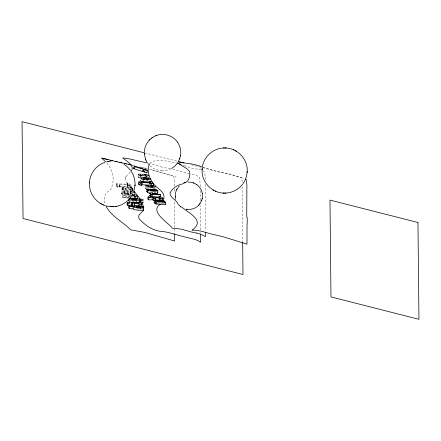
<?xml version="1.0" encoding="UTF-8"?>
<svg xmlns="http://www.w3.org/2000/svg" width="441" height="441" viewBox="0 0 441 441"><rect width="100%" height="100%" fill="white"/><g stroke="black" fill="none" stroke-linecap="round" stroke-linejoin="round"><path stroke-width="0.33" stroke-dasharray="2.21 1.65" d="M174.812 227.567L174.807 201.967M174.796 229.111L174.752 233.046M200.28 186.819L199.679 177.48L196.421 175.358A10.744 10.049 -0.6 0 0 194.702 174.724L190.518 174.063M200.203 190.595L200.247 201.09M205.33 184.299L205.214 207.97A33.665 3.252 -75.7 0 0 205.308 209.106L205.787 212.132L205.5 217.948A35.809 3.462 -75.7 0 0 205.484 218.979L205.611 230.913M200.368 233.184L200.39 232.429M131.186 185.446L129.527 183.765L127.019 183.649L126.914 185.87L129.4 185.975L131.065 187.712L131.186 185.479L128.811 185.407L127.989 184.812L119.302 184.459L119.704 184.928C121.358 188.18 116.948 187.816 116.154 186.069L116.325 183.798L127.504 184.233M116.176 186.03L116.501 183.787M117.582 187.144L117.686 184.922L119.704 184.955M119.274 184.47L119.175 186.708L119.599 187.144M119.291 187.216L119.434 184.454M130.519 195.313C127.543 194.746 124.114 195.187 121.435 193.913L121.804 191.62L124.979 191.741L124.902 193.952M121.44 193.875L121.738 193.842L121.843 191.626M132.124 187.916L131.468 187.552L122.355 187.166C121.44 187.006 121.435 189.68 122.251 189.387L131.363 189.773L132.019 190.137M122.251 189.387L122.355 187.166M122.295 194.409L122.4 192.188L121.54 191.697M123.309 189.917L122.565 189.845L122.67 187.623L122.047 187.238M122.659 190.286L122.763 188.07M122.67 187.623L123.265 187.673L123.331 189.966M125.955 195.65L123.359 195.55L122.752 195.032L122.642 197.237L123 194.972L125.503 195.148L125.961 195.617L125.867 197.849M123.353 189.939L123.458 187.717M125.85 197.866L123.458 197.8L123.596 195.584M124.583 190.903C122.774 190.936 125.393 196.493 124.583 190.903L126.545 191.03L127.355 191.813M121.738 193.842L124.742 193.974L124.847 191.752M125.09 190.336L125.194 188.087L126.374 187.888A5.987 1.329 2.7 0 1 127.537 187.905L129.742 188.142A1.72 0.38 2.7 0 1 130.101 188.252A1.83 0.408 2.7 0 1 130.343 188.417L130.249 190.699L128.91 190.903A5.727 1.273 2.7 0 1 127.835 190.887L125.09 190.336L126.269 190.11A5.987 1.329 2.7 0 1 127.432 190.126L129.637 190.363A1.72 0.38 2.7 0 1 130.123 190.534L130.255 190.666M125.299 194.536L125.442 192.32L126.231 192.86L128.414 192.921L128.287 195.159L127.89 194.685L127.989 192.447L128.414 192.899M131.765 194.244C129.593 195.137 124.72 194.145 126.154 190.97M126.429 195.12L126.534 192.899M127.223 185.837L127.328 183.616M126.793 197.436C127.752 191.449 125.453 199.056 128.441 198.538M116.396 186.008L127.273 186.46L127.377 184.244M126.914 185.904L127.421 186.427L127.532 184.222M127.493 194.09L127.41 191.835M119.208 186.681L127.846 187.028L127.929 184.807M128.105 192.965L128.27 195.165M127.923 194.657L128.149 192.43L132.25 192.601M128.226 198.527L128.331 196.306L126.903 195.231M128.993 185.909L129.097 183.688M131.065 187.712L128.97 187.662L129.114 185.446M131.738 193.853L129.985 193.23L130.089 190.975L132.84 191.185M129.869 196.984L129.919 195.854M130.023 196.951L130.073 195.837L130.619 195.859M129.985 193.197L130.293 193.158L130.398 190.936M130.779 187.739L130.883 185.518M130.845 193.72L130.949 191.499L130.089 191.008M131.28 189.768L131.385 187.546M132.862 190.826A2.773 0.617 2.7 0 0 132.807 190.755L132.443 190.529A2.337 0.518 2.7 0 0 131.98 190.385C130.74 190.567 130.889 187.447 132.085 188.164A2.337 0.518 2.7 0 1 132.548 188.307L132.912 188.533A2.773 0.617 2.7 0 1 132.967 188.742L129.34 189.266L123.772 188.665A4.046 0.899 2.7 0 1 122.984 188.335L122.78 188.136A2.222 0.491 2.7 0 1 123.265 187.778L123.436 187.745M132.129 187.938L132.024 190.159L131.39 190.253M132.184 193.015L132.239 191.857A1.604 0.358 2.7 0 0 131.848 191.631L130.949 191.499M132.807 190.755L132.912 188.533M132.879 190.892L132.984 188.676M136.76 201.802L136.837 200.137M200.512 229.965L200.379 224.309A30.49 2.949 -75.7 0 1 200.379 223.978C201.03 217.81 199.784 211.768 200.335 205.589M155.238 191.074L155.138 192.772L154.471 192.943M140.238 176.957L140.806 176.874L140.905 175.204M143.953 180.81L143.601 180.634L143.667 179.526M152.156 195.617L152.696 195.595L152.762 194.481M125.343 178.12L125.79 180.683L127.559 183.45M130.354 188.478L129.015 188.682A5.727 1.273 2.7 0 1 127.94 188.665L125.194 188.12M132.239 191.901L127.598 191.868M142.658 180.816L143.601 180.634M148.347 181.356L147.906 180.997A1.417 0.303 3.4 0 0 147.47 180.887L146.936 180.81M149.846 163.341C156.009 158.121 165.314 161.053 172.651 162.222A84.297 78.845 -0.6 0 1 176.549 163.142M126.027 176.483L130.426 171.951M132.862 190.964L129.235 191.488L123.667 190.887A4.046 0.899 2.7 0 1 122.879 190.556L122.675 190.358A2.222 0.491 2.7 0 1 123.16 189.999M161.4 203.455L161.764 203.047M152.592 195.148L153.01 195.539M131.468 187.998L132.102 187.96M161.682 170.871L165.81 170.606L170.595 169.035M157.211 203.406L158.551 203.417M131.749 201.333L132.664 201.311A14.057 3.12 2.7 0 1 134.599 201.377L135.933 201.493A1.345 0.298 2.7 0 1 136.324 201.576L136.716 201.763M141.114 176.863L140.806 176.874M163.71 202.921L162.288 202.86M122.835 197.193L125.255 197.314L125.856 197.838M136.721 208.968L137.388 208.979A13.941 3.098 2.7 0 1 139.334 209.062L140.023 209.117A1.532 0.342 2.7 0 1 140.745 209.266L141.131 209.469M128.006 194.652L131.192 194.79M128.331 196.306L130.078 196.377M124.478 193.125L126.049 193.191M127.041 197.392L129.152 197.48M130.023 200.677L130.646 200.705M122.4 192.188L125.404 192.315M117.686 184.922L116.259 183.847M163.854 203.218L157.123 202.882M130.293 193.158L131.76 193.268M149.879 165.766L154.802 169.168L160.756 170.805M127.846 187.028L128.97 187.662M160.667 170.799L161.77 170.876M123.458 197.8L122.648 197.248M151.037 188.301L150.375 187.976M140.585 176.4L141.109 176.725M152.906 187.993L154.554 188.379M170.469 168.782L162.167 167.167M189.613 173.925L172.927 169.267M154.284 192.392L154.504 192.441A1.72 0.369 3.4 0 1 154.868 192.546A1.83 0.391 3.4 0 1 155.127 192.711L155.138 192.745M132.041 165.11L133.347 165.408M132.278 165.226L133.584 165.524M139.869 166.913L142.476 167.525M141.418 167.321L147.272 168.716M143.777 167.839L147.024 168.633M161.968 167.122L150.624 163.688M149.223 169.19L162.795 172.795L176.18 177.028M144.687 152.911L178.015 161.4M191.344 164.791L202.006 167.508M202.673 167.679L241.999 177.69L242.054 183.186M151.566 169.779L173.98 176.466L174.427 186.383M203.009 167.111L213.841 170.722A75.549 70.659 -0.6 0 0 224.16 172.999L227.484 173.511A48.069 44.96 -0.6 0 1 230.582 174.145L243.923 178.638M182.932 165.055L183.814 165.364M184.255 165.518L191.791 168.247A20.264 18.952 -0.6 0 0 194.801 168.842L199.36 169.294A9.674 9.046 -0.6 0 1 200.969 169.779M202.766 170.684L204.784 172.15L205.407 179.73M147.691 188.539L147.559 188.274L148.7 187.971M146.087 180.882L146.599 181.361M127.019 183.682L127.526 184.206M140.673 205.071L141.164 205.572M129.924 195.876L130.293 196.256M124.279 190.975L125.001 191.714M121.942 189.459L122.262 189.779M124.175 193.197L124.897 193.935M106.893 163.032C112.67 169.598 115.184 179.961 111.259 188.092C110.807 191.196 107.24 191.036 106.016 193.461C103.905 196.642 103.392 200.842 105.19 204.288M133.298 190.253L127.951 183.958M174.498 189.09L174.592 192.822M242.087 186.62L242.66 242.236M145.927 187.712A2.861 0.612 3.4 0 1 146.445 187.651M141.759 201.372A3.473 0.772 2.7 0 1 142.25 201.498M127.14 183.307A51.784 4.724 40.7 0 1 126.793 182.839M125.404 178.103A35.539 9.283 -14.8 0 1 126.143 176.461"/><path stroke-width="0.66" d="M205.704 232.683L205.445 236.696A27.309 25.545 -0.6 0 0 196.791 233.041M174.746 233.686L174.642 241.012L144.665 232.401L130.652 229.811C122.659 221.603 111.115 216.487 105.901 205.809M202.265 198.456L202.303 193.274M89.495 182.58C88.729 192.645 95.543 202.601 105.167 205.589M135.012 185.248C135.31 180.562 134.058 175.799 131.583 171.819M202.116 169.206C200.969 181.94 212.474 193.759 225.191 193.092M247.175 171.852C248.316 159.118 236.811 147.3 224.094 147.967M129.858 204.982L130.189 205.374L127.455 205.219L126.997 204.751L127.344 202.474C133.132 202.32 127.769 204.486 127.344 202.474M127.835 205.302L127.94 203.081M128.822 199.514L128.772 200.622L128.474 200.655M139.124 201.84A3.17 0.706 2.7 0 1 139.295 201.956L139.378 202.187A2.8 0.623 2.7 0 1 138.97 202.436L136.021 202.656A16.477 3.66 2.7 0 1 134.081 202.584L130.492 202.176A3.511 0.777 2.7 0 1 129.775 201.972L129.07 201.465A2.811 0.623 2.7 0 1 129.125 201.316L128.954 199.31M142.961 206.763L142.311 206.443L129.119 205.892C126.848 210.125 131.925 208.031 133.496 209.056A2.001 0.447 2.7 0 0 133.452 209.144L133.766 209.453A3.688 0.821 2.7 0 0 134.334 209.679L138.446 210.247A16.477 3.66 2.7 0 0 140.387 210.318L143.16 210.164A2.663 0.59 2.7 0 0 143.606 209.999L143.755 209.784A3.76 0.832 2.7 0 0 143.606 209.563L143.54 209.519M129.56 208.67L129.665 206.449L128.816 205.964M134.296 205.732L134.582 206.068L132.239 205.986L131.142 204.949L131.495 202.673L138.375 202.943L137.928 202.436M132.405 200.192L132.46 199.084L132.769 199.089A14.057 3.12 2.7 0 1 134.703 199.161L136.037 199.271A1.345 0.298 2.7 0 1 136.429 199.354L136.897 199.751L135.393 199.867A14.283 3.17 2.7 0 1 133.623 199.79L132.636 199.707A1.516 0.336 2.7 0 1 132.03 199.58L131.611 199.205L132.46 199.084M132.576 206.03L132.68 203.808L131.495 202.673M133.088 208.83L133.193 206.609L129.665 206.449M134.56 198.274L134.665 196.058M134.279 206.096L134.422 203.34L139.014 203.555M137.603 198.908L135.53 198.874L135.635 196.653L134.687 196.069M137.294 198.952L137.399 196.73L137.708 196.692M138.909 205.776L138.799 203.516M139.295 201.956L139.4 199.734A3.17 0.706 2.7 0 0 138.954 199.492L139.025 199.349A1.477 0.331 2.7 0 1 139.753 199.382L139.648 201.603A1.891 0.419 2.7 0 1 140.481 201.757M139.036 203.571C140.508 203.88 140.299 207.717 138.932 205.793M140.37 208.648C139.097 207.253 142.278 207.733 140.85 207.044A1.516 0.336 2.7 0 0 140.244 206.912L139.257 206.829A14.283 3.17 2.7 0 0 137.493 206.757L135.988 207A3.043 0.673 2.7 0 0 136.115 207.116L136.456 207.264A1.345 0.298 2.7 0 0 136.848 207.347L138.182 207.463A14.057 3.12 2.7 0 0 140.111 207.535L140.425 207.54M140.464 202.717L140.85 202.772L140.955 200.556L142.421 200.501A2.337 0.518 2.7 0 0 143.016 200.379L143.369 199.861L142.355 199.277A3.473 0.772 2.7 0 0 141.583 199.089L129.5 198.428M137.934 202.397L140.47 202.535L142.057 204.155L141.748 204.227L141.644 206.449L141.952 206.41M142.625 208.025L142.669 206.906M138.193 174.68L139.18 174.167A1.863 0.397 3.4 0 1 139.979 174.134C141.804 174.162 140.613 174.592 140.492 175.016C142.493 176.306 142.074 173.379 144.334 174.272A2.933 0.628 3.4 0 1 145.42 174.349L148.264 175.165A6.383 1.367 3.4 0 1 148.529 175.446C148.154 176.984 143.457 175.689 146.23 175.303A4.333 0.926 3.4 0 0 146.059 175.149L144.604 174.801L144.328 175.198A7.503 1.604 3.4 0 1 144.361 175.336L142.327 175.86L138.959 175.275A5.127 1.097 3.4 0 1 138.193 174.68M89.506 182.436C89.964 173.429 96.347 165.132 104.908 162.327M134.152 190.28L135.001 185.391M202.127 169.068L202.254 167.652M245.505 179.151L246.585 175.821L247.164 171.996M138.595 184.068L138.937 181.83L149.918 182.37M138.568 184.112L140.073 185.17L140.199 182.943L142.206 183.004M140.073 185.17L141.776 185.253L141.903 182.508L150.613 182.965M143.639 179.515L141.759 179.167A3.958 0.849 3.4 0 1 141.092 178.947C139.67 177.254 146.241 177.21 146.892 179.244C147.145 179.421 149.256 179.289 148.038 178.77A1.417 0.303 3.4 0 0 147.603 178.666L146.44 178.103L149.256 178.44A3.892 0.832 3.4 0 1 150.149 178.704L150.861 179.228L150.552 179.597A2.734 0.584 3.4 0 1 149.968 179.73L147.619 179.796A16.35 3.5 3.4 0 1 145.491 179.685L143.639 179.515L143.733 178.412L142.812 178.627A3.848 0.821 3.4 0 0 142.939 178.759L143.628 179.029A1.494 0.32 3.4 0 0 144.378 179.134L144.615 179.145M145.767 177.778L145.028 177.839L146.081 178.318L146.214 176.097M147.101 180.397L147.25 178.611M146.792 191.449L147.206 189.2L156.312 189.663L156.781 190.077M147.944 191.918L147.426 191.874L147.283 189.602M148.104 190.92L148.17 189.806A2.222 0.474 3.4 0 0 147.713 190.148M151.076 199.795C148.705 200.39 146.836 199.315 148.22 196.884L150.579 197.022L151.219 197.535M149.637 182.883L149.703 181.769L151.704 181.879L153.694 183.588M148.727 199.701L148.854 197.48L148.22 196.884M149.731 183.489L149.797 182.376M153.551 185.843C151.776 186.444 148.992 185.286 150.392 182.932M159.069 197.066L150.761 196.598L150.458 196.344L150.828 194.007M151.489 185.782L151.621 183.561L150.635 182.982M151.18 196.669L151.313 194.442L160.623 194.867L159.934 194.36L152.261 193.709A3.291 0.706 3.4 0 1 152.145 193.61L153.132 193.345M152.084 187.877L152.151 186.764L152.966 186.532L150.381 185.562L153.661 185.876L155.48 186.719L154.604 187.227L152.09 187.298A18.417 3.941 3.4 0 1 150.899 187.249C149.543 187.061 144.659 187.243 145.646 185.578A2.861 0.612 3.4 0 1 147.2 185.402C151.693 185.661 144.422 186.383 150.298 186.692A15.259 3.269 3.4 0 0 151.484 186.747L152.151 186.764M152.173 193.93L152.239 192.816L153.143 193.318M152.007 199.36L152.365 197.116L159.107 197.452C157.52 195.854 163.528 197.177 162.999 198.665M152.762 194.481L152.829 193.367M153.253 185.87L153.385 183.643L153.683 183.616M151.991 199.393L153.496 200.451L153.628 198.23L155.634 198.285M154.989 202.932L155.05 200.688L154.642 200.572A2.122 0.452 3.4 0 1 154.339 200.44L154.135 200.065A1.781 0.38 3.4 0 1 154.449 199.938L163.28 200.203L163.98 200.644L156.461 200.451L164.107 201.008L164.824 201.432M155.116 198.935L155.182 197.822L155.645 198.257M155.012 203.02L155.144 200.793M155.265 198.902L155.331 197.788L159.785 198.015L160.623 198.593L162.988 198.693M155.232 199.977L155.331 198.312M165.54 204.486L156.191 204.067L156.362 201.846L155.739 201.609M153.005 193.483L156.213 193.483L157.757 193.053A2.773 0.595 3.4 0 0 157.691 192.849L157.823 190.628L157.443 190.402A2.321 0.496 3.4 0 0 157.09 190.292L156.357 190.088L156.643 190.077M158.992 197.998L159.058 196.89M159.019 200.203L159.587 200.231L159.697 198.003M159.631 197.094L160.199 197.121L160.331 194.894M160.833 200.302L160.932 198.632M162.597 200.39L162.69 198.72M164.763 202.893L164.829 201.785L157.305 201.239L164.813 201.46M165.243 204.514C164.934 203.301 166.356 201.862 164.829 201.785M89.473 182.96L89.529 182.056M134.979 185.771L135.034 184.867M202.094 169.587L202.143 168.688M247.142 172.37L247.192 171.477M144.339 151.891C144.51 147.57 146.28 143.325 149.256 140.177M200.341 242.026L200.385 234.573M180.617 155.249C181.295 150.657 180.115 145.828 177.409 142.063M178.566 161.417L180.518 155.871M180.507 155.938L180.634 155.144M201.741 200.363L202.232 198.61M202.187 198.836L202.314 198.235M202.485 166.257C204.26 155.954 214.012 147.862 224.452 147.956M133.436 168.098L134.356 166.014L142.807 168.611L143.661 169.394L135.007 166.759L134.356 166.014M133.425 168.126L134.351 168.897L135.062 166.775M134.351 168.897L142.741 171.472L143.479 169.361M147.018 172.795C144.769 172.519 141.963 171.455 144.433 169.074L146.963 169.879L147.752 170.645M144.527 172.067L145.238 169.945L147.735 170.673M146.759 172.751L147.47 170.628M163.082 200.6C167.078 192.133 157.145 189.007 153.148 183.39C149.19 177.778 146.318 170.38 149.62 163.738M179.614 159.14L179.884 158.369M199.029 204.911L201.691 200.501M201.614 200.716L201.818 200.148M176.725 189.448L175.485 192.882L175.215 196.774M132.427 194.525L132.901 193.582M245.086 180.104C241.552 187.844 233.344 193.125 224.833 193.103M176.786 189.332L179.333 185.948M176.62 189.652L176.896 189.134M177.475 163.164L174.724 166.257L171.466 168.583M143.071 210.787C141.396 213.113 137.162 215.032 139.058 218.466A15.716 5.281 23.4 0 0 139.312 218.951C145.447 225.731 153.76 231.365 163.131 231.547A70.031 65.5 -0.6 0 1 169.642 232.831L180.882 235.968M131.164 196.653L130.332 197.811M199.966 203.742L200.17 203.461M130.9 171.483C135.696 165.805 126.352 161.053 122.697 157.878C131.071 158.677 139.207 161.615 147.592 162.828M186.339 209.21C190.782 210.076 195.606 208.549 198.715 205.247M198.56 205.412L199.183 204.74M149.879 139.549L151.495 138.16M149.201 140.238L149.946 139.483M128 200.407C123.579 204.646 117.4 206.989 111.275 206.691M145.221 187.921C145.508 189.663 149.141 189.172 150.767 189.47A18.417 3.941 3.4 0 0 151.958 189.52C152.724 189.52 156.136 189.823 154.934 188.555M128.805 205.925L129.119 205.892M130.233 198.571L129.825 198.593M152.222 137.636L155.838 135.701M151.428 138.209L152.294 137.581M160.673 204.084C148.292 211.189 169.355 223.367 172.453 228.295A36.118 33.781 -0.6 0 1 176.863 228.493L182.006 229.359L191.174 231.955A37.242 34.833 -0.6 0 0 192.767 232.319L196.774 233.124M185.496 182.706C189.101 180.358 190.821 175.237 189.299 171.213C186.438 167.216 180.871 166.086 177.552 162.387M138.342 176.56L138.061 176.907A5.127 1.097 3.4 0 0 138.827 177.502L141.897 178.076M146.914 189.228L147.206 189.2M149.405 181.791L149.703 181.769M183.638 183.125L184.454 182.822M149.692 195.176L149.383 195.407L149.72 195.787A3.043 0.65 3.4 0 0 149.99 195.909L150.712 196.184M156.682 135.393C164.102 132.735 173.01 135.63 177.458 142.129M155.761 135.734L156.764 135.365M140.822 180.292L140.381 180.639L140.96 181.168A3.958 0.849 3.4 0 0 141.627 181.394L145.359 181.912A16.35 3.5 3.4 0 0 147.487 182.017L149.835 181.957M183.362 183.671L183.737 183.539M151.191 197.574L148.854 197.48M184.829 182.695L185.264 182.568M184.228 182.894L185.038 182.629M182.607 183.908C177.293 184.889 172.486 188.213 169.983 193.053C169.901 197.298 175.854 199.817 177.822 203.345M106.535 161.841L110.95 161.147M143.557 177.999L144.229 177.558A7.503 1.604 3.4 0 0 144.196 177.425L144.306 177.045L145.354 177.122M107.78 161.555L108.172 161.489M108.646 161.406L109.01 161.345M115.498 206.487L115.862 206.421M116.336 206.344L116.722 206.272M129.88 198.059L134.389 198.241M133.11 192.601L133.777 192.557A2.277 0.507 2.7 0 0 134.444 192.425L134.825 192.089L134.296 191.587A3.892 0.865 2.7 0 0 133.408 191.3M223.355 147.994L223.752 147.983M188.087 182.111L190.766 182.221L193.616 182.943M225.533 193.081L225.93 193.07M112.444 206.713L112.808 206.702M113.155 206.691L113.552 206.68M134.279 205.556L138.733 205.743M132.146 194.823L133.673 194.779A2.277 0.507 2.7 0 0 134.34 194.646L134.72 194.305L134.351 193.891M141.815 185.259L141.793 184.922M160.237 197.121L160.292 196.862M140.85 202.772L142.316 202.722A2.337 0.518 2.7 0 0 142.912 202.601L143.325 202.265L143.082 201.89M138.75 184.051L139.483 184.09M152.365 197.116L153.628 198.23M134.422 203.34L134.676 203.852L132.68 203.808M146.081 178.318L148.011 178.175L148.397 177.668A6.383 1.367 3.4 0 0 148.137 177.392L147.983 177.293M140.955 200.556L140.133 200.065L140.409 200.032A2.756 0.612 2.7 0 0 140.58 200.032L141.043 199.762M147.035 191.422L147.641 191.455M152.239 192.816L150.381 192.844A2.233 0.48 3.4 0 0 149.824 192.949L149.516 193.18L149.852 193.566A3.043 0.65 3.4 0 0 150.116 193.682L150.844 193.963M131.787 195.363C133.777 195.738 135.74 193.351 137.708 196.658M131.17 195.881L134.472 196.019M135.635 196.653L137.399 196.73M139.984 204.155L141.748 204.227M127.24 204.69L127.636 204.707M131.39 204.894L132.234 204.927M148.055 199.106L148.352 199.117M152.2 199.338L152.652 199.36M225.213 147.967L225.61 147.983M225.836 147.994L226.189 148.011M223.096 193.048L223.449 193.064M223.675 193.075L224.072 193.097M106.617 206.008L111.049 206.68M153.496 200.451L154.135 200.484M110.691 206.658L111.678 206.708M151.621 183.561L153.385 183.643M141.77 184.729L150.304 185.154M156.362 201.846L165.375 202.292M140.199 182.943L138.7 181.885M151.313 194.442L150.59 194.117M133.193 206.609L133.601 206.835A2.001 0.447 2.7 0 0 133.557 206.923L133.871 207.231A3.688 0.821 2.7 0 0 134.439 207.457L138.551 208.025A16.477 3.66 2.7 0 0 140.492 208.097L143.264 207.943A2.663 0.59 2.7 0 0 143.711 207.777L143.86 207.562A3.76 0.832 2.7 0 0 143.711 207.342L143.645 207.298A2.663 0.59 2.7 0 0 143.331 207.149L142.708 206.939M135.53 198.874L135.166 198.819M143.733 178.412L144.648 179.112M147.553 189.647L148.297 189.724M156.191 204.067L155.607 203.836M178.743 162.134L192.193 164.102A84.297 78.845 -0.6 0 1 199.795 166.07L202.535 166.952M147.426 191.874L146.776 191.493M186.549 209.249L187.034 209.326M150.276 193.23L148.595 192.888A4.046 0.865 3.4 0 1 147.79 192.563L147.592 192.408A2.222 0.474 3.4 0 1 147.967 192.044M128.976 198.759L129.23 199.095A2.811 0.623 2.7 0 0 129.169 199.244L129.88 199.751A3.511 0.777 2.7 0 0 130.597 199.955L134.185 200.363A16.477 3.66 2.7 0 0 136.126 200.435L139.075 200.214A2.8 0.623 2.7 0 0 139.483 199.966L139.4 199.734M124.202 163.346L130.971 164.934M119.627 162.316L126.402 163.903M128.772 164.372L131.385 164.962M115.057 161.274L121.826 162.878M110.493 160.21L117.256 161.836M154.918 202.91L154.51 202.799A2.122 0.452 3.4 0 1 154.207 202.667L154.003 202.287A1.781 0.38 3.4 0 1 154.185 202.199M112.692 160.772L101.397 157.983L105.636 161.764M181.411 236.1L194.663 239.364A27.336 25.567 -0.6 0 1 200.352 242.01M103.596 158.545L108.139 159.675M144.687 152.911L22.05 121.688L23.042 218.504L242.991 274.511L242.66 242.236M178.677 161.566L184.013 162.927M144.433 169.074L145.238 169.945M133.59 168.12L134.169 168.297M142.741 171.472L142.415 170.893M143.722 171.196L143.998 171.279M180.705 164.328L181.157 164.471M193.687 182.971L196.421 184.371M193.489 182.899L193.847 183.032M245.119 179.134L246.315 179.625L246.894 184.845L246.745 215.451A33.665 3.252 -75.7 0 0 246.839 216.586L246.982 217.226M233.366 149.714L234.05 150.012M215.236 191.047L215.925 191.35M102.753 204.641L103.442 204.944M235.411 150.69L235.72 150.866M235.907 150.976L236.255 151.175M213.031 189.889L213.378 190.082M213.565 190.192L213.874 190.369M100.526 203.466L100.873 203.665M101.066 203.775L101.38 203.957M165.16 204.095L165.551 204.459M123.982 164.361L127.366 166.847L130.602 170.38M196.625 184.514C199.652 186.571 201.746 189.9 202.347 193.5M180.975 206.945L181.339 207.198M196.239 184.25L196.829 184.647M177.91 203.974L180.744 206.779M180.551 206.636L181.152 207.072M157.691 192.849L157.31 192.629A2.321 0.496 3.4 0 0 157.194 192.585M182.15 207.435C188.787 213.014 205.925 220.875 191.989 230.174A36.118 33.781 -0.6 0 1 196.399 230.373L201.543 231.238L210.715 233.835A35.021 32.755 -0.6 0 0 211.686 234.066L224.022 237.004L246.977 244.171L247.015 226.454A35.809 3.462 -75.7 0 1 247.037 225.423L247.318 220.098L247.037 217.435M149.4 181.83L149.946 182.342M153.225 185.501L153.562 185.81M141.754 182.541L142.217 182.976M146.908 189.266L147.244 189.58M140.332 202.628L140.266 202.254A2.756 0.612 2.7 0 0 140.481 202.248M134.582 198.29L134.963 198.682M129.869 198.147L130.244 198.533M155.971 201.482L155.397 201.3A1.874 0.402 3.4 0 1 155.122 201.184L154.951 201.03A1.935 0.413 3.4 0 1 155.133 200.793M155.838 203.703L155.265 203.522A1.874 0.402 3.4 0 1 154.989 203.411L154.846 203.295A1.935 0.413 3.4 0 1 155 203.014M146.539 172.227L147.035 172.762M150.585 181.251L150.42 181.819A2.734 0.584 3.4 0 1 150.061 181.918M133.744 190.777L139.929 198.615M147.928 163.545L148.54 164.322M147.702 190.148L147.922 190.341A4.046 0.865 3.4 0 0 148.727 190.666L154.322 191.306L157.889 190.826A2.773 0.595 3.4 0 0 157.823 190.628M146.798 161.836L145.866 160M144.372 153.964L145.53 159.173M142.211 202.667L143.557 207.099L143.303 210.385A26.432 9.156 24.6 0 1 143.11 210.804M145.497 159.096L145.905 160.083M175.661 199.376L175.198 196.548M144.334 153.165L144.383 154.152M177.8 163.473A84.297 78.845 -0.6 0 1 180.259 164.19M139.158 201.57A1.477 0.331 2.7 0 1 139.648 201.603M139.764 199.376A1.891 0.419 2.7 0 1 141.01 199.762M155.271 190.518L153.953 190.733A5.727 1.224 3.4 0 1 152.884 190.705L150.105 190.148L151.263 189.939A5.987 1.284 3.4 0 1 152.421 189.966L154.637 190.214A1.72 0.369 3.4 0 1 155.133 190.385L155.271 190.518M417.958 222.496L329.978 200.093L330.971 296.914L418.95 319.312L417.958 222.496"/></g></svg>
